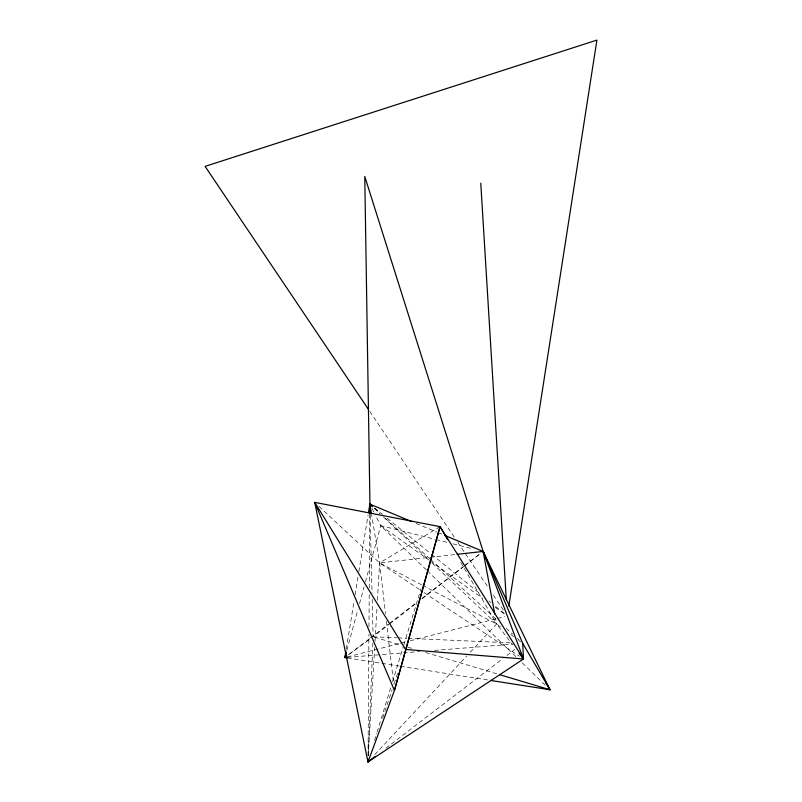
<?xml version="1.0" encoding="UTF-8"?>
<svg xmlns="http://www.w3.org/2000/svg" width="802" height="802" viewBox="0 0 802 802"><rect width="100%" height="100%" fill="white"/><g stroke="black" fill="none" stroke-linecap="round" stroke-linejoin="round"><path stroke-width="0.6" stroke-dasharray="4.01 3.01" d="M368.038 755.644L368.92 634.262M368.97 626.753L369.221 592.969M369.251 587.966L369.782 515.385M372.86 643.034L368.248 755.644L374.674 647.485M375.035 641.259L377 607.685M377.431 600.217L379.617 562.914L371.687 515.145M346.294 648.958L354.083 601.089M355.075 594.954L358.073 576.538M358.875 571.625L368.068 515.175M346.845 650.352L357.913 609.57M359.547 603.575L364.098 586.783M365.401 581.991L380.709 525.621L375.827 515.947M374.574 740.406L376.77 733.239M377.13 732.046L391.035 686.672M392.499 681.89L403.466 646.071M403.837 644.868L421.02 588.748M382.634 718.101L392.128 689.69M394.103 683.765L398.063 671.926M374.805 754.592L466.794 655.946M470.203 652.297L496.608 623.976L495.686 619.064M372.198 599.234L373.12 636.778L388.84 624.588M389.822 623.826L417.321 602.482M422.233 598.673L463.486 566.673M464.468 565.911L480.187 553.721L464.378 565.841M369.582 638.603L347.857 655.274L371.105 638.262M370.564 637.841L388.338 624.197M389.331 623.445L416.98 602.222M421.912 598.432L463.386 566.593M385.842 748.226L502.894 658.572M506.864 655.535L514.804 649.45M440.047 526.653L379.617 562.914L385.511 613.67M347.316 656.928L399.426 643.575M400.639 643.264L405.491 642.021M410.333 640.778L496.388 618.723M497.601 618.412L504.869 616.558M454.794 554.583L379.617 562.914L318.354 505.771M347.376 657.349L419.506 651.595M434.433 650.412L512.789 644.166M373.12 636.778L396.81 637.821M398.053 637.871L406.784 638.262M408.028 638.312L511.516 642.883M347.366 657.931L380.719 663.174M381.952 663.364L399.246 666.081M400.489 666.272L488.197 680.046M426.383 569.911L380.709 525.621L434.935 539.285M436.138 539.596L448.188 542.633M453.01 543.846L473.491 549.009M374.313 637.129L400.599 645.008M407.777 647.154L412.549 648.587M425.692 652.517L497.39 674.001M416.098 523.435L436.9 532.127M438.052 532.608L442.684 534.543M421.551 584.798L379.617 562.914L419.977 589.871M422.654 585.38L496.608 623.976L501.631 627.705M424.118 592.638L519.345 656.226M380.709 525.621L429.321 560.297M430.333 561.019L482.994 598.593M495.145 607.264L504.257 613.761M510.673 634.422L513.691 636.658M518.714 640.387L520.729 641.881M374.704 508.057L382.444 514.363M387.286 518.293L430.834 553.731M431.807 554.513L480.197 593.881M488.909 600.969L490.844 602.543M495.676 606.482L504.388 613.57M374.464 508.318L379.988 513.35M385.521 518.383L429.722 558.653M430.644 559.485L496.027 619.044M506.162 628.277L512.608 634.151M517.21 638.342L519.054 640.016M374.384 508.408L379.817 513.541M383.436 516.969L428.709 559.776M432.328 563.194L496.608 623.976L512.288 644.407M427.276 570.773L515.937 656.748M522.202 662.823L545.49 685.409M369.802 411.406L454.253 537.029M457.741 542.222L464.719 552.598M465.421 553.641L488.448 587.896M493.33 595.164L504.498 611.776M460.779 562.342L496.608 623.976M372.028 508.428L375.286 514.874M386.374 621.099L393.712 684.236M370.143 515.385L372.048 592.979"/><path stroke-width="1.2" d="M374.935 756.577L367.988 761.9L368.008 759.394L367.988 761.9L523.485 658.993L522.734 643.374L483.135 551.435L364.76 176.44L370.103 514.132M369.792 514.132L369.862 504.127L411.476 521.5M367.988 761.9L314.705 502.353L440.047 526.653L394.434 690.432L367.988 761.9L368.138 759.414M508.829 606.051L596.909 40.1L205.091 166.385L368.409 409.331M347.366 657.931L344.89 657.55L345.893 651.404M368.459 512.719L369.862 504.127L371.707 505.801M347.376 657.349L344.89 657.55L346.193 652.748M519.004 653.159L523.485 658.993L440.047 526.653L394.434 690.432L314.705 502.353L405.581 649.44L523.485 658.993L483.135 551.435L444.99 535.505M344.89 657.55L346.905 656.066M457.25 554.302L483.135 551.435L549.971 689.75L490.674 680.437M499.786 674.713L549.971 689.75L545.641 682.261M372.579 506.694L369.862 504.127L371.486 513.922M522.734 643.374L549.971 689.75M440.047 526.653L447.586 539.626M485.33 557.3L483.135 551.435L494.774 614.142M480.759 183.157L506.303 599.716"/></g></svg>
